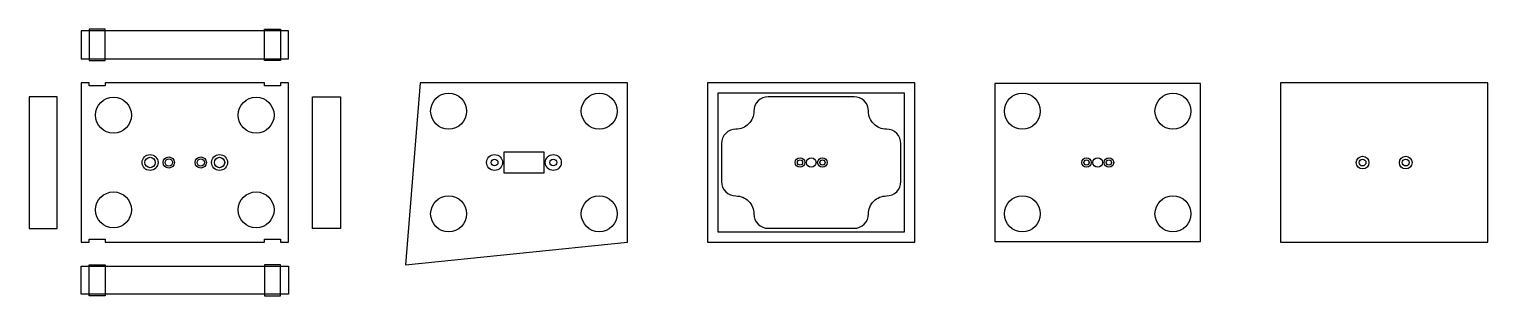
# Model space of a CAD drawing. Extents: x 374 to 2199, y 214 to 547.
import ezdxf

# ---------------------------------------------------------------- set-up
doc = ezdxf.new("R2010")
doc.units = 0
doc.layers.add('볼트 구멍', color=7, linetype='Continuous')
doc.layers.add('치구', color=7, linetype='Continuous')

msp = doc.modelspace()

# ---------------------------------------------------------------- linework, layer by layer
at = {"layer": '볼트 구멍', "color": 3}
msp.add_lwpolyline([(1018.1, 367.1), (968.1, 367.1), (968.1, 394.1), (1018.1, 394.1)], close=True, dxfattribs=at)
at = {"layer": '볼트 구멍', "color": 2}
for centre, radius in [((525.1, 380.6), 10), ((548.6, 380.6), 7), ((588.6, 380.6), 7), ((612.1, 380.6), 10)]:
    msp.add_circle(centre, radius, dxfattribs=at)
at = {"layer": '볼트 구멍', "color": 3}
for centre, radius in [((525.1, 380.6), 6.5), ((548.6, 380.6), 4.5), ((588.6, 380.6), 4.5), ((612.1, 380.6), 6.5), ((956.3, 380.6), 4.25), ((1029.8, 380.6), 4.25), ((1338.6, 380.6), 3.25), ((1352.6, 380.6), 6), ((1366.6, 380.6), 3.25), ((1697.1, 380.6), 3.25), ((1711.1, 380.6), 6), ((1725.1, 380.6), 3.25), ((2042.6, 380.5), 4.25), ((2096.6, 380.5), 4.25)]:
    msp.add_circle(centre, radius, dxfattribs=at)
at = {"layer": '볼트 구멍', "color": 1}
for centre in [(956.3, 380.6), (1029.8, 380.6)]:
    msp.add_circle(centre, 10, dxfattribs=at)
at = {"layer": '볼트 구멍', "color": 6}
for centre, radius in [((1338.6, 380.6), 6), ((1366.6, 380.6), 6), ((1697.1, 380.6), 6), ((1725.1, 380.6), 6), ((2042.6, 380.5), 8), ((2096.6, 380.5), 8)]:
    msp.add_circle(centre, radius, dxfattribs=at)
at = {"layer": '치구'}
for points in [[(438.8, 510.3), (698.3, 510.3), (698.3, 545.3), (438.8, 545.3)], [(438.8, 280.8), (448.8, 280.8), (448.8, 284.8), (468.8, 284.8), (468.8, 280.8), (668.3, 280.8), (668.3, 284.8), (688.3, 284.8), (688.3, 280.8), (698.3, 280.8), (698.3, 480.3), (688.3, 480.3), (688.3, 476.3), (668.3, 476.3), (668.3, 480.3), (468.8, 480.3), (468.8, 476.3), (448.8, 476.3), (448.8, 480.3), (438.8, 480.3)], [(863.3, 480.3), (844.7, 252.4), (1122.8, 280.8), (1122.8, 480.3)], [(1222.8, 480.3), (1222.8, 280.8), (1482.3, 280.8), (1482.3, 480.3)], [(1582.3, 479.3), (1582.3, 281.8), (1839.8, 281.8), (1839.8, 479.3)], [(1939.8, 480.3), (1939.8, 280.8), (2199.3, 280.8), (2199.3, 480.3)], [(408.8, 462.9), (373.8, 462.9), (373.8, 298.2), (408.8, 298.2)], [(728.3, 462.9), (763.3, 462.9), (763.3, 298.2), (728.3, 298.2)], [(1235.8, 467.3), (1235.8, 293.8), (1469.3, 293.8), (1469.3, 467.3)], [(438.8, 250.8), (698.3, 250.8), (698.3, 215.8), (438.8, 215.8)]]:
    msp.add_lwpolyline(points, close=True, dxfattribs=at)
at = {"layer": '치구', "color": 1}
for points in [[(448.8, 508.3), (468.8, 508.3), (468.8, 547.3), (448.8, 547.3)], [(688.3, 508.3), (668.3, 508.3), (668.3, 547.3), (688.3, 547.3)], [(448.8, 252.8), (468.8, 252.8), (468.8, 213.9), (448.8, 213.9)], [(688.3, 252.8), (668.3, 252.8), (668.3, 213.9), (688.3, 213.9)]]:
    msp.add_lwpolyline(points, close=True, dxfattribs=at)
at = {"layer": '치구'}
msp.add_lwpolyline([(1240.3, 356.8, 0.414214), (1258.3, 338.8, -0.414214), (1280.8, 316.3, 0.414214), (1298.8, 298.3), (1406.3, 298.3, 0.414214), (1424.3, 316.3, -0.414214), (1446.8, 338.8, 0.414214), (1464.8, 356.8), (1464.8, 404.3, 0.414214), (1446.8, 422.3, -0.414214), (1424.3, 444.8, 0.414214), (1406.3, 462.8), (1298.8, 462.8, 0.414214), (1280.8, 444.8, -0.414214), (1258.3, 422.3, 0.414214), (1240.3, 404.3)], format="xyb", close=True, dxfattribs=at)
for centre in [(479.3, 439.8), (657.8, 439.8), (898.8, 444.8), (1087.3, 444.8), (1616.8, 444.8), (1805.3, 444.8), (479.3, 321.3), (657.8, 321.3), (898.8, 316.3), (1087.3, 316.3), (1616.8, 316.3), (1805.3, 316.3)]:
    msp.add_circle(centre, 22.5, dxfattribs=at)

doc.saveas('drawing.dxf')
